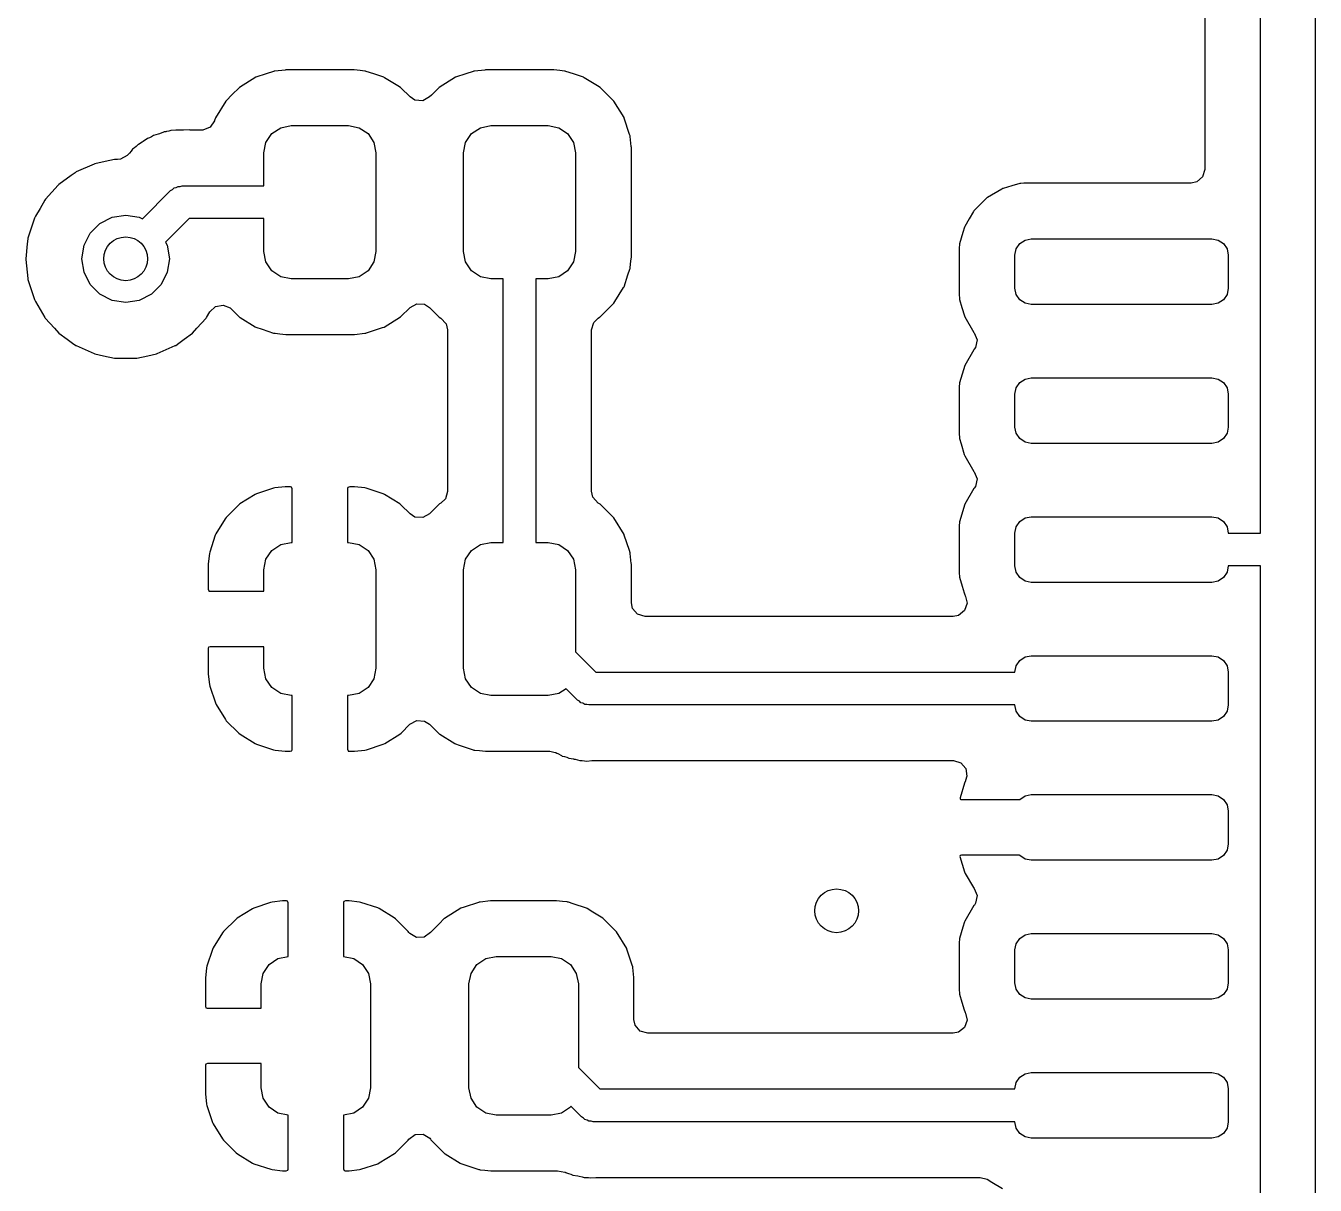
# Model space of a CAD drawing. Extents: x 51 to 243, y -135 to -54.
# Drawn here: x 176.99 to 188.78, y -84.04 to -73.44 of the extents above; entities that cross this region are included whole.
import ezdxf

# ---------------------------------------------------------------- set-up
doc = ezdxf.new("R2010")
doc.units = 0
doc.layers.add('BLACK', color=7, linetype='CONTINUOUS')

msp = doc.modelspace()

# ---------------------------------------------------------------- linework, layer by layer
at = {"layer": 'BLACK', "linetype": 'CONTINUOUS'}
for p, q in [((188.279, -78.082), (188.279, -67.4)), ((188.779, -67.4), (188.779, -85.762)), ((187.77, -67.7664), (187.77, -74.7575)), ((179.19, -73.8839), (179.095, -73.9154)), ((179.256, -73.8617), (179.19, -73.8839)), ((179.263, -73.8595), (179.256, -73.8617)), ((179.256, -73.8617), (179.256, -73.8617)), ((179.27, -73.8588), (179.263, -73.8595)), ((179.365, -73.8488), (179.27, -73.8588)), ((179.27, -73.8588), (179.27, -73.8588)), ((179.369, -73.8485), (179.365, -73.8488)), ((179.365, -73.8488), (179.365, -73.8488)), ((179.994, -73.8485), (179.369, -73.8485)), ((180.049, -73.8541), (179.994, -73.8485)), ((180.092, -73.8585), (180.049, -73.8541)), ((180.099, -73.8592), (180.092, -73.8585)), ((180.092, -73.8585), (180.092, -73.8585)), ((180.105, -73.8614), (180.099, -73.8592)), ((180.173, -73.8839), (180.105, -73.8614)), ((180.105, -73.8614), (180.105, -73.8614)), ((180.267, -73.9149), (180.173, -73.8839)), ((181.015, -73.8839), (180.92, -73.9154)), ((181.081, -73.8617), (181.015, -73.8839)), ((181.088, -73.8595), (181.081, -73.8617)), ((181.081, -73.8617), (181.081, -73.8617)), ((181.095, -73.8588), (181.088, -73.8595)), ((181.19, -73.8488), (181.095, -73.8588)), ((181.095, -73.8588), (181.095, -73.8588)), ((181.194, -73.8485), (181.19, -73.8488)), ((181.19, -73.8488), (181.19, -73.8488)), ((181.819, -73.8485), (181.194, -73.8485)), ((181.874, -73.8541), (181.819, -73.8485)), ((181.917, -73.8585), (181.874, -73.8541)), ((181.924, -73.8592), (181.917, -73.8585)), ((181.917, -73.8585), (181.917, -73.8585)), ((181.93, -73.8614), (181.924, -73.8592)), ((181.998, -73.8839), (181.93, -73.8614)), ((181.93, -73.8614), (181.93, -73.8614)), ((182.092, -73.9149), (181.998, -73.8839)), ((178.939, -74.0137), (178.883, -74.0702)), ((178.945, -74.0085), (178.939, -74.0137)), ((179.095, -73.9154), (178.945, -74.0085)), ((180.273, -73.9187), (180.267, -73.9149)), ((180.395, -73.9939), (180.273, -73.9187)), ((180.273, -73.9187), (180.273, -73.9187)), ((180.417, -74.0077), (180.395, -73.9939)), ((180.422, -74.0129), (180.417, -74.0077)), ((180.505, -74.0953), (180.422, -74.0129)), ((180.77, -74.0085), (180.701, -74.0777)), ((180.92, -73.9154), (180.77, -74.0085)), ((182.098, -73.9187), (182.092, -73.9149)), ((182.22, -73.9939), (182.098, -73.9187)), ((182.098, -73.9187), (182.098, -73.9187)), ((182.242, -74.0077), (182.22, -73.9939)), ((182.367, -74.1327), (182.242, -74.0077)), ((178.82, -74.1337), (178.727, -74.2843)), ((178.883, -74.0702), (178.82, -74.1337)), ((180.55, -74.1242), (180.505, -74.0953)), ((180.621, -74.1292), (180.55, -74.1242)), ((180.683, -74.0951), (180.621, -74.1292)), ((180.701, -74.0777), (180.683, -74.0951)), ((182.461, -74.2831), (182.367, -74.1327)), ((178.718, -74.3122), (178.677, -74.3705)), ((178.727, -74.2843), (178.718, -74.3107)), ((178.718, -74.3107), (178.718, -74.3122)), ((179.323, -74.376), (179.419, -74.357)), ((179.419, -74.357), (179.944, -74.357)), ((179.944, -74.357), (180.04, -74.376)), ((181.148, -74.376), (181.244, -74.357)), ((181.244, -74.357), (181.769, -74.357)), ((181.769, -74.357), (181.865, -74.376)), ((182.463, -74.29), (182.461, -74.2831)), ((182.512, -74.4386), (182.463, -74.29)), ((178.104, -74.4754), (178.066, -74.5025)), ((178.124, -74.4675), (178.104, -74.4754)), ((178.141, -74.4588), (178.124, -74.4675)), ((178.16, -74.4479), (178.141, -74.4588)), ((178.204, -74.435), (178.16, -74.4479)), ((178.215, -74.4311), (178.204, -74.435)), ((178.251, -74.417), (178.215, -74.4311)), ((178.258, -74.4141), (178.251, -74.417)), ((178.251, -74.417), (178.251, -74.417)), ((178.266, -74.4131), (178.258, -74.4141)), ((178.273, -74.4123), (178.266, -74.4131)), ((178.266, -74.4131), (178.266, -74.4131)), ((178.28, -74.4114), (178.273, -74.4123)), ((178.299, -74.4074), (178.28, -74.4114)), ((178.32, -74.4014), (178.299, -74.4074)), ((178.366, -74.4), (178.32, -74.4014)), ((178.378, -74.3991), (178.366, -74.4)), ((178.382, -74.3985), (178.378, -74.3991)), ((178.411, -74.3985), (178.382, -74.3985)), ((178.415, -74.3984), (178.411, -74.3985)), ((178.436, -74.3978), (178.415, -74.3984)), ((178.486, -74.3962), (178.436, -74.3978)), ((178.494, -74.3979), (178.486, -74.3962)), ((178.505, -74.3985), (178.494, -74.3979)), ((178.494, -74.3979), (178.494, -74.3979)), ((178.598, -74.3985), (178.505, -74.3985)), ((178.612, -74.3978), (178.598, -74.3985)), ((178.677, -74.3705), (178.612, -74.3978)), ((179.188, -74.5113), (179.242, -74.4302)), ((179.242, -74.4302), (179.323, -74.376)), ((180.04, -74.376), (180.121, -74.4302)), ((180.121, -74.4302), (180.175, -74.5113)), ((181.013, -74.5113), (181.067, -74.4302)), ((181.067, -74.4302), (181.148, -74.376)), ((181.865, -74.376), (181.946, -74.4302)), ((181.946, -74.4302), (182, -74.5113)), ((182.517, -74.4508), (182.512, -74.4386)), ((182.517, -74.4577), (182.517, -74.4508)), ((182.527, -74.549), (182.517, -74.4577)), ((182.517, -74.4577), (182.517, -74.4577)), ((177.955, -74.5903), (177.94, -74.6088)), ((177.969, -74.5732), (177.955, -74.5903)), ((177.986, -74.5606), (177.969, -74.5732)), ((178.001, -74.5477), (177.986, -74.5606)), ((178.017, -74.5325), (178.001, -74.5477)), ((178.023, -74.5285), (178.017, -74.5325)), ((178.056, -74.509), (178.023, -74.5285)), ((178.023, -74.5285), (178.023, -74.5285)), ((178.066, -74.5025), (178.056, -74.509)), ((179.169, -74.607), (179.188, -74.5113)), ((180.175, -74.5113), (180.194, -74.607)), ((180.994, -74.607), (181.013, -74.5113)), ((182, -74.5113), (182.019, -74.607)), ((182.528, -74.5566), (182.527, -74.549)), ((182.528, -75.5574), (182.528, -74.5566)), ((177.618, -74.7082), (177.455, -74.7805)), ((177.624, -74.7055), (177.618, -74.7082)), ((177.618, -74.7082), (177.618, -74.7082)), ((177.72, -74.6852), (177.624, -74.7055)), ((177.804, -74.6672), (177.72, -74.6852)), ((177.811, -74.6658), (177.804, -74.6672)), ((177.804, -74.6672), (177.804, -74.6672)), ((177.831, -74.6658), (177.811, -74.6658)), ((177.858, -74.663), (177.831, -74.6658)), ((177.92, -74.6289), (177.858, -74.663)), ((177.932, -74.6175), (177.92, -74.6289)), ((177.94, -74.6088), (177.932, -74.6175)), ((179.169, -74.907), (179.169, -74.607)), ((180.194, -74.607), (180.194, -75.507)), ((180.994, -75.507), (180.994, -74.607)), ((182.019, -74.607), (182.019, -75.507)), ((177.408, -74.8136), (177.295, -74.8955)), ((177.444, -74.7871), (177.408, -74.8136)), ((177.449, -74.7832), (177.444, -74.7871)), ((177.444, -74.7871), (177.444, -74.7871)), ((177.455, -74.7805), (177.449, -74.7832)), ((177.455, -74.7805), (177.455, -74.7805)), ((187.75, -74.8256), (187.697, -74.8721)), ((187.77, -74.7575), (187.75, -74.8256)), ((177.29, -74.9004), (177.174, -75.0293)), ((177.295, -74.8955), (177.29, -74.9004)), ((177.29, -74.9004), (177.29, -74.9004)), ((178.059, -75.209), (178.317, -74.9509)), ((178.317, -74.9509), (178.334, -74.9411)), ((178.334, -74.9411), (178.348, -74.9271)), ((178.348, -74.9271), (178.367, -74.922)), ((178.367, -74.922), (178.385, -74.9121)), ((178.385, -74.9121), (178.404, -74.9121)), ((178.404, -74.9121), (178.423, -74.907)), ((178.423, -74.907), (179.169, -74.907)), ((185.914, -74.9369), (185.784, -75.0135)), ((185.92, -74.9329), (185.914, -74.9369)), ((185.914, -74.9369), (185.914, -74.9369)), ((185.928, -74.9306), (185.92, -74.9329)), ((186.005, -74.9083), (185.928, -74.9306)), ((185.928, -74.9306), (185.928, -74.9306)), ((186.08, -74.8864), (186.005, -74.9083)), ((186.087, -74.8859), (186.08, -74.8864)), ((186.115, -74.8837), (186.087, -74.8859)), ((186.087, -74.8859), (186.087, -74.8859)), ((186.117, -74.8835), (186.115, -74.8837)), ((186.115, -74.8837), (186.115, -74.8837)), ((187.644, -74.8835), (186.117, -74.8835)), ((187.697, -74.8721), (187.644, -74.8835)), ((177.167, -75.0374), (177.123, -75.1144)), ((177.174, -75.0293), (177.167, -75.0374)), ((185.777, -75.0175), (185.66, -75.1352)), ((185.784, -75.0135), (185.777, -75.0175)), ((185.784, -75.0135), (185.784, -75.0135)), ((177.083, -75.1831), (177.072, -75.2028)), ((177.123, -75.1144), (177.083, -75.1831)), ((177.671, -75.2507), (177.782, -75.1939)), ((177.782, -75.1939), (177.906, -75.1743)), ((177.906, -75.1743), (178.03, -75.1939)), ((178.03, -75.1939), (178.059, -75.209)), ((185.656, -75.142), (185.616, -75.2096)), ((185.66, -75.1352), (185.656, -75.142)), ((185.656, -75.142), (185.656, -75.142)), ((177.072, -75.2028), (177.012, -75.3844)), ((177.582, -75.3392), (177.671, -75.2507)), ((178.486, -75.207), (178.271, -75.4211)), ((179.169, -75.207), (178.486, -75.207)), ((179.169, -75.507), (179.169, -75.207)), ((185.573, -75.286), (185.558, -75.3349)), ((185.575, -75.2784), (185.573, -75.286)), ((185.573, -75.286), (185.573, -75.286)), ((185.616, -75.2096), (185.575, -75.2784)), ((177.012, -75.391), (177.007, -75.438)), ((177.012, -75.3844), (177.012, -75.391)), ((177.012, -75.391), (177.012, -75.391)), ((177.526, -75.4507), (177.582, -75.3392)), ((178.271, -75.4211), (178.286, -75.4507)), ((185.558, -75.3349), (185.528, -75.4382)), ((186.078, -75.4359), (186.127, -75.4034)), ((186.127, -75.4034), (186.184, -75.392)), ((186.184, -75.392), (187.834, -75.392)), ((187.834, -75.392), (187.891, -75.4034)), ((187.891, -75.4034), (187.94, -75.4359)), ((177.007, -75.438), (176.993, -75.5743)), ((177.506, -75.5743), (177.526, -75.4507)), ((178.286, -75.4507), (178.306, -75.5743)), ((179.188, -75.6027), (179.169, -75.507)), ((180.194, -75.507), (180.175, -75.6027)), ((181.013, -75.6027), (180.994, -75.507)), ((182.019, -75.507), (182, -75.6027)), ((185.526, -75.473), (185.525, -75.4755)), ((185.525, -75.4755), (185.525, -75.9085)), ((185.528, -75.4446), (185.526, -75.473)), ((185.528, -75.4382), (185.528, -75.4446)), ((185.528, -75.4446), (185.528, -75.4446)), ((186.034, -75.542), (186.045, -75.4846)), ((186.034, -75.842), (186.034, -75.542)), ((186.045, -75.4846), (186.078, -75.4359)), ((187.94, -75.4359), (187.973, -75.4846)), ((187.973, -75.4846), (187.984, -75.542)), ((187.984, -75.542), (187.984, -75.842)), ((176.993, -75.5743), (176.993, -75.5809)), ((176.993, -75.5809), (177.011, -75.7547)), ((177.526, -75.6979), (177.506, -75.5743)), ((178.306, -75.5743), (178.286, -75.6979)), ((179.242, -75.6838), (179.188, -75.6027)), ((180.175, -75.6027), (180.121, -75.6838)), ((181.067, -75.6838), (181.013, -75.6027)), ((182, -75.6027), (181.946, -75.6838)), ((182.515, -75.6684), (182.517, -75.6619)), ((182.517, -75.6619), (182.518, -75.6525)), ((182.518, -75.6525), (182.524, -75.5961)), ((182.524, -75.5961), (182.528, -75.5574)), ((177.011, -75.7547), (177.012, -75.7643)), ((177.012, -75.7643), (177.072, -75.9459)), ((177.582, -75.8095), (177.526, -75.6979)), ((178.286, -75.6979), (178.23, -75.8095)), ((179.323, -75.738), (179.242, -75.6838)), ((179.419, -75.757), (179.323, -75.738)), ((179.944, -75.757), (179.419, -75.757)), ((180.04, -75.738), (179.944, -75.757)), ((180.121, -75.6838), (180.04, -75.738)), ((181.148, -75.738), (181.067, -75.6838)), ((181.244, -75.757), (181.148, -75.738)), ((181.356, -75.757), (181.244, -75.757)), ((181.356, -78.167), (181.356, -75.757)), ((181.769, -75.757), (181.656, -75.757)), ((181.656, -75.757), (181.656, -78.167)), ((181.865, -75.738), (181.769, -75.757)), ((181.946, -75.6838), (181.865, -75.738)), ((182.461, -75.8297), (182.497, -75.7211)), ((182.497, -75.7211), (182.515, -75.6684)), ((182.515, -75.6684), (182.515, -75.6684)), ((177.671, -75.8979), (177.582, -75.8095)), ((177.782, -75.9548), (177.671, -75.8979)), ((178.141, -75.8979), (178.03, -75.9548)), ((178.23, -75.8095), (178.141, -75.8979)), ((182.378, -75.9639), (182.457, -75.836)), ((182.457, -75.836), (182.461, -75.8297)), ((182.457, -75.836), (182.457, -75.836)), ((186.045, -75.8994), (186.034, -75.842)), ((186.078, -75.9481), (186.045, -75.8994)), ((187.973, -75.8994), (187.94, -75.9481)), ((187.984, -75.842), (187.973, -75.8994)), ((177.072, -75.9459), (177.075, -75.9516)), ((177.075, -75.9516), (177.075, -75.9516)), ((177.075, -75.9516), (177.082, -75.9639)), ((177.082, -75.9639), (177.167, -76.1113)), ((177.906, -75.9743), (177.782, -75.9548)), ((178.03, -75.9548), (177.906, -75.9743)), ((178.675, -76.0598), (178.726, -76.0108)), ((178.726, -76.0108), (178.796, -75.9974)), ((178.796, -75.9974), (178.862, -76.0238)), ((180.418, -76.1055), (180.505, -76.0189)), ((180.505, -76.0189), (180.567, -75.9848)), ((180.567, -75.9848), (180.638, -75.9898)), ((180.638, -75.9898), (180.683, -76.0187)), ((180.683, -76.0187), (180.771, -76.1063)), ((182.243, -76.1055), (182.368, -75.9803)), ((182.368, -75.9803), (182.378, -75.9639)), ((185.525, -75.9085), (185.526, -75.9109)), ((185.526, -75.9109), (185.526, -75.911)), ((185.526, -75.911), (185.527, -75.9279)), ((185.527, -75.9279), (185.528, -75.9458)), ((185.528, -75.9458), (185.55, -76.0187)), ((185.55, -76.0187), (185.572, -76.0966)), ((186.127, -75.9806), (186.078, -75.9481)), ((186.184, -75.992), (186.127, -75.9806)), ((187.834, -75.992), (186.184, -75.992)), ((187.891, -75.9806), (187.834, -75.992)), ((187.94, -75.9481), (187.891, -75.9806)), ((177.167, -76.1113), (177.171, -76.1162)), ((177.171, -76.1162), (177.171, -76.1162)), ((177.171, -76.1162), (177.256, -76.2096)), ((178.557, -76.2096), (178.641, -76.1162)), ((178.641, -76.1162), (178.645, -76.1113)), ((178.641, -76.1162), (178.641, -76.1162)), ((178.645, -76.1113), (178.675, -76.0598)), ((178.862, -76.0238), (178.873, -76.0337)), ((178.873, -76.0337), (178.946, -76.1063)), ((178.946, -76.1063), (178.952, -76.1101)), ((178.952, -76.1101), (178.952, -76.1101)), ((178.952, -76.1101), (179.089, -76.1947)), ((180.268, -76.1985), (180.418, -76.1055)), ((180.771, -76.1063), (180.788, -76.117)), ((180.788, -76.117), (180.836, -76.1698)), ((182.185, -76.156), (182.225, -76.117)), ((182.225, -76.117), (182.237, -76.1093)), ((182.237, -76.1093), (182.243, -76.1055)), ((182.237, -76.1093), (182.237, -76.1093)), ((185.572, -76.0966), (185.575, -76.1056)), ((185.575, -76.1056), (185.66, -76.2488)), ((177.256, -76.2096), (177.295, -76.2532)), ((177.295, -76.2532), (177.37, -76.3078)), ((178.442, -76.3078), (178.517, -76.2532)), ((178.517, -76.2532), (178.557, -76.2096)), ((179.089, -76.1947), (179.096, -76.1991)), ((179.096, -76.1991), (179.155, -76.2186)), ((179.155, -76.2186), (179.258, -76.2526)), ((179.258, -76.2526), (179.258, -76.2526)), ((179.258, -76.2526), (179.264, -76.2548)), ((179.264, -76.2548), (179.271, -76.2555)), ((179.998, -76.2652), (180.093, -76.2552)), ((180.093, -76.2552), (180.1, -76.2545)), ((180.093, -76.2552), (180.093, -76.2552)), ((180.1, -76.2545), (180.107, -76.2523)), ((180.107, -76.2523), (180.255, -76.2027)), ((180.107, -76.2523), (180.107, -76.2523)), ((180.255, -76.2027), (180.268, -76.1985)), ((180.836, -76.1698), (180.848, -76.2243)), ((180.848, -76.2243), (180.848, -77.6998)), ((182.165, -76.2242), (182.185, -76.156)), ((182.165, -77.6997), (182.165, -76.2242)), ((185.66, -76.2488), (185.662, -76.2515)), ((185.662, -76.2515), (185.688, -76.3159)), ((177.37, -76.3078), (177.421, -76.3448)), ((177.421, -76.3448), (177.449, -76.3655)), ((177.449, -76.3655), (177.455, -76.3681)), ((177.455, -76.3681), (177.455, -76.3681)), ((177.455, -76.3681), (177.618, -76.4404)), ((178.194, -76.4404), (178.357, -76.3681)), ((178.357, -76.3681), (178.363, -76.3655)), ((178.357, -76.3681), (178.357, -76.3681)), ((178.363, -76.3655), (178.391, -76.3448)), ((178.391, -76.3448), (178.442, -76.3078)), ((179.271, -76.2555), (179.271, -76.2555)), ((179.271, -76.2555), (179.314, -76.2599)), ((179.314, -76.2599), (179.369, -76.2655)), ((179.369, -76.2655), (179.994, -76.2655)), ((179.994, -76.2655), (179.998, -76.2652)), ((179.998, -76.2652), (179.998, -76.2652)), ((185.688, -76.3159), (185.674, -76.3855)), ((177.618, -76.4404), (177.624, -76.4431)), ((177.624, -76.4431), (177.702, -76.4599)), ((177.702, -76.4599), (177.804, -76.4815)), ((177.804, -76.4815), (177.804, -76.4815)), ((177.804, -76.4815), (177.811, -76.4828)), ((177.811, -76.4828), (178.002, -76.4828)), ((178.002, -76.4828), (178.008, -76.4815)), ((178.008, -76.4815), (178.11, -76.4599)), ((178.008, -76.4815), (178.008, -76.4815)), ((178.11, -76.4599), (178.188, -76.4431)), ((178.188, -76.4431), (178.194, -76.4404)), ((185.66, -76.4052), (185.575, -76.5484)), ((185.663, -76.4013), (185.66, -76.4052)), ((185.674, -76.3855), (185.663, -76.4013)), ((185.575, -76.5484), (185.528, -76.7082)), ((185.528, -76.7146), (185.526, -76.743)), ((185.528, -76.7082), (185.528, -76.7146)), ((185.528, -76.7146), (185.528, -76.7146)), ((186.045, -76.7546), (186.078, -76.7059)), ((186.078, -76.7059), (186.127, -76.6734)), ((186.127, -76.6734), (186.184, -76.662)), ((186.184, -76.662), (187.834, -76.662)), ((187.834, -76.662), (187.891, -76.6734)), ((187.891, -76.6734), (187.94, -76.7059)), ((187.94, -76.7059), (187.973, -76.7546)), ((185.526, -76.743), (185.525, -76.7455)), ((185.525, -76.7455), (185.525, -77.1785)), ((186.034, -76.812), (186.045, -76.7546)), ((186.034, -77.112), (186.034, -76.812)), ((187.973, -76.7546), (187.984, -76.812)), ((187.984, -76.812), (187.984, -77.112)), ((185.525, -77.1785), (185.526, -77.1809)), ((185.526, -77.1809), (185.526, -77.181)), ((185.526, -77.181), (185.527, -77.2024)), ((186.045, -77.1694), (186.034, -77.112)), ((186.078, -77.2181), (186.045, -77.1694)), ((187.973, -77.1694), (187.94, -77.2181)), ((187.984, -77.112), (187.973, -77.1694)), ((185.527, -77.2024), (185.528, -77.2158)), ((185.528, -77.2158), (185.543, -77.2644)), ((185.543, -77.2644), (185.571, -77.3628)), ((186.127, -77.2506), (186.078, -77.2181)), ((186.184, -77.262), (186.127, -77.2506)), ((187.834, -77.262), (186.184, -77.262)), ((187.891, -77.2506), (187.834, -77.262)), ((187.94, -77.2181), (187.891, -77.2506)), ((185.571, -77.3628), (185.575, -77.3756)), ((185.575, -77.3756), (185.66, -77.5188)), ((185.66, -77.5188), (185.662, -77.5215)), ((185.662, -77.5215), (185.688, -77.5859)), ((179.27, -77.6693), (179.256, -77.6721)), ((179.365, -77.6593), (179.27, -77.6693)), ((179.372, -77.659), (179.365, -77.6593)), ((179.414, -77.659), (179.372, -77.659)), ((179.422, -77.6607), (179.414, -77.659)), ((179.423, -77.6619), (179.422, -77.6607)), ((179.427, -77.6771), (179.423, -77.6619)), ((179.937, -77.6649), (179.935, -77.6725)), ((179.938, -77.6635), (179.937, -77.6649)), ((179.954, -77.659), (179.938, -77.6635)), ((179.991, -77.659), (179.954, -77.659)), ((179.998, -77.6593), (179.991, -77.659)), ((180.092, -77.669), (179.998, -77.6593)), ((180.105, -77.6719), (180.092, -77.669)), ((185.674, -77.6555), (185.663, -77.6713)), ((185.688, -77.5859), (185.674, -77.6555)), ((179.089, -77.7298), (178.951, -77.8151)), ((179.102, -77.7236), (179.089, -77.7298)), ((179.256, -77.6721), (179.102, -77.7236)), ((179.427, -78.167), (179.427, -77.6771)), ((179.935, -77.6725), (179.935, -78.167)), ((180.26, -77.723), (180.105, -77.6719)), ((180.273, -77.7292), (180.26, -77.723)), ((180.411, -77.8142), (180.273, -77.7292)), ((180.828, -77.768), (180.788, -77.807)), ((180.848, -77.6998), (180.828, -77.768)), ((182.177, -77.7542), (182.165, -77.6997)), ((182.225, -77.807), (182.177, -77.7542)), ((185.66, -77.6752), (185.575, -77.8184)), ((185.663, -77.6713), (185.66, -77.6752)), ((178.94, -77.8241), (178.825, -77.9388)), ((178.951, -77.8151), (178.94, -77.8241)), ((180.422, -77.8233), (180.411, -77.8142)), ((180.505, -77.9056), (180.422, -77.8233)), ((180.764, -77.8237), (180.683, -77.9055)), ((180.77, -77.8185), (180.764, -77.8237)), ((180.776, -77.8147), (180.77, -77.8185)), ((180.788, -77.807), (180.776, -77.8147)), ((180.776, -77.8147), (180.776, -77.8147)), ((182.242, -77.8177), (182.225, -77.807)), ((182.367, -77.9427), (182.242, -77.8177)), ((185.575, -77.8184), (185.528, -77.9782)), ((178.816, -77.9502), (178.731, -78.0882)), ((178.825, -77.9388), (178.816, -77.9502)), ((180.55, -77.9345), (180.505, -77.9056)), ((180.621, -77.9395), (180.55, -77.9345)), ((180.683, -77.9055), (180.621, -77.9395)), ((182.461, -78.0931), (182.367, -77.9427)), ((185.526, -78.0106), (185.525, -78.0155)), ((185.525, -78.0155), (185.525, -78.4485)), ((185.528, -77.9846), (185.526, -78.0106)), ((185.528, -77.9782), (185.528, -77.9846)), ((185.528, -77.9846), (185.528, -77.9846)), ((186.045, -78.0246), (186.078, -77.9759)), ((186.078, -77.9759), (186.127, -77.9434)), ((186.127, -77.9434), (186.184, -77.932)), ((186.184, -77.932), (187.834, -77.932)), ((187.834, -77.932), (187.891, -77.9434)), ((187.891, -77.9434), (187.94, -77.9759)), ((187.94, -77.9759), (187.973, -78.0246)), ((178.725, -78.1014), (178.674, -78.2557)), ((178.731, -78.0882), (178.725, -78.1014)), ((182.463, -78.1), (182.461, -78.0931)), ((182.51, -78.2404), (182.463, -78.1)), ((186.034, -78.082), (186.045, -78.0246)), ((186.034, -78.382), (186.034, -78.082)), ((187.973, -78.0246), (187.984, -78.082)), ((187.984, -78.082), (188.279, -78.082)), ((178.674, -78.2557), (178.671, -78.2691)), ((179.188, -78.3213), (179.242, -78.2402)), ((179.242, -78.2402), (179.323, -78.186)), ((179.323, -78.186), (179.419, -78.167)), ((179.419, -78.167), (179.427, -78.167)), ((179.935, -78.167), (179.944, -78.167)), ((179.944, -78.167), (180.04, -78.186)), ((180.04, -78.186), (180.121, -78.2402)), ((180.121, -78.2402), (180.175, -78.3213)), ((181.013, -78.3213), (181.067, -78.2402)), ((181.067, -78.2402), (181.148, -78.186)), ((181.148, -78.186), (181.244, -78.167)), ((181.244, -78.167), (181.356, -78.167)), ((181.656, -78.167), (181.769, -78.167)), ((181.769, -78.167), (181.865, -78.186)), ((181.865, -78.186), (181.946, -78.2402)), ((181.946, -78.2402), (182, -78.3213)), ((182.517, -78.2608), (182.51, -78.2404)), ((178.671, -78.2691), (178.661, -78.3634)), ((178.661, -78.3634), (178.661, -78.3699)), ((178.661, -78.3699), (178.661, -78.5949)), ((179.169, -78.417), (179.188, -78.3213)), ((180.175, -78.3213), (180.194, -78.417)), ((180.994, -78.417), (181.013, -78.3213)), ((182, -78.3213), (182.019, -78.417)), ((182.517, -78.2677), (182.517, -78.2608)), ((182.527, -78.358), (182.517, -78.2677)), ((182.517, -78.2677), (182.517, -78.2677)), ((182.528, -78.3666), (182.527, -78.358)), ((182.528, -78.7175), (182.528, -78.3666)), ((179.169, -78.613), (179.169, -78.417)), ((180.194, -78.417), (180.194, -79.317)), ((180.994, -79.317), (180.994, -78.417)), ((182.019, -78.417), (182.019, -79.1674)), ((185.525, -78.4485), (185.526, -78.4509)), ((185.526, -78.4509), (185.526, -78.451)), ((185.526, -78.451), (185.528, -78.4764)), ((185.528, -78.4764), (185.528, -78.4858)), ((185.528, -78.4858), (185.552, -78.567)), ((186.045, -78.4394), (186.034, -78.382)), ((186.078, -78.4881), (186.045, -78.4394)), ((186.127, -78.5206), (186.078, -78.4881)), ((187.94, -78.4881), (187.891, -78.5206)), ((187.973, -78.4394), (187.94, -78.4881)), ((187.984, -78.382), (187.973, -78.4394)), ((188.279, -78.382), (187.984, -78.382)), ((188.279, -85.762), (188.279, -78.382)), ((178.661, -78.5949), (178.665, -78.6101)), ((178.665, -78.6101), (178.667, -78.6113)), ((178.667, -78.6113), (178.675, -78.613)), ((185.552, -78.567), (185.57, -78.6286)), ((186.184, -78.532), (186.127, -78.5206)), ((187.834, -78.532), (186.184, -78.532)), ((187.891, -78.5206), (187.834, -78.532)), ((178.675, -78.613), (179.169, -78.613)), ((182.539, -78.7698), (182.528, -78.7175)), ((185.57, -78.6286), (185.575, -78.6456)), ((185.597, -78.7222), (185.574, -78.7895)), ((185.575, -78.6456), (185.579, -78.6534)), ((185.579, -78.6534), (185.58, -78.6542)), ((185.58, -78.6542), (185.582, -78.6597)), ((185.582, -78.6597), (185.581, -78.6601)), ((185.581, -78.6601), (185.597, -78.7222)), ((182.585, -78.8235), (182.539, -78.7698)), ((182.653, -78.8435), (182.585, -78.8235)), ((185.471, -78.8435), (182.653, -78.8435)), ((185.519, -78.834), (185.471, -78.8435)), ((185.574, -78.7895), (185.519, -78.834)), ((178.663, -79.1269), (178.661, -79.1345)), ((178.661, -79.1345), (178.661, -79.3641)), ((178.664, -79.1255), (178.663, -79.1269)), ((178.679, -79.121), (178.664, -79.1255)), ((179.169, -79.121), (178.679, -79.121)), ((179.169, -79.317), (179.169, -79.121)), ((182.019, -79.1674), (182.204, -79.352)), ((179.188, -79.4127), (179.169, -79.317)), ((180.194, -79.317), (180.175, -79.4127)), ((181.013, -79.4127), (180.994, -79.317)), ((186.034, -79.352), (186.045, -79.2946)), ((186.045, -79.2946), (186.078, -79.2459)), ((186.078, -79.2459), (186.127, -79.2134)), ((186.127, -79.2134), (186.184, -79.202)), ((186.184, -79.202), (187.834, -79.202)), ((187.834, -79.202), (187.891, -79.2134)), ((187.891, -79.2134), (187.94, -79.2459)), ((187.94, -79.2459), (187.973, -79.2946)), ((187.973, -79.2946), (187.984, -79.352)), ((178.661, -79.3641), (178.661, -79.3706)), ((178.661, -79.3706), (178.671, -79.4662)), ((179.242, -79.4938), (179.188, -79.4127)), ((180.175, -79.4127), (180.121, -79.4938)), ((181.067, -79.4938), (181.013, -79.4127)), ((182.204, -79.352), (186.034, -79.352)), ((187.984, -79.352), (187.984, -79.652)), ((178.671, -79.4662), (178.674, -79.4796)), ((178.674, -79.4796), (178.726, -79.6338)), ((179.323, -79.548), (179.242, -79.4938)), ((179.419, -79.567), (179.323, -79.548)), ((180.04, -79.548), (179.944, -79.567)), ((180.121, -79.4938), (180.04, -79.548)), ((181.148, -79.548), (181.067, -79.4938)), ((181.244, -79.567), (181.148, -79.548)), ((181.865, -79.548), (181.769, -79.567)), ((181.931, -79.5036), (181.865, -79.548)), ((182.035, -79.6081), (181.931, -79.5036)), ((178.726, -79.6338), (178.732, -79.647)), ((178.732, -79.647), (178.817, -79.7848)), ((179.427, -79.567), (179.419, -79.567)), ((179.427, -80.0615), (179.427, -79.567)), ((179.944, -79.567), (179.935, -79.567)), ((179.935, -79.567), (179.935, -80.0569)), ((181.769, -79.567), (181.244, -79.567)), ((182.053, -79.6179), (182.035, -79.6081)), ((182.066, -79.6319), (182.053, -79.6179)), ((182.086, -79.637), (182.066, -79.6319)), ((182.103, -79.6469), (182.086, -79.637)), ((182.122, -79.6469), (182.103, -79.6469)), ((182.141, -79.652), (182.122, -79.6469)), ((186.034, -79.652), (182.141, -79.652)), ((186.045, -79.7094), (186.034, -79.652)), ((187.984, -79.652), (187.973, -79.7094)), ((178.817, -79.7848), (178.826, -79.7962)), ((186.078, -79.7581), (186.045, -79.7094)), ((186.127, -79.7906), (186.078, -79.7581)), ((186.184, -79.802), (186.127, -79.7906)), ((187.891, -79.7906), (187.834, -79.802)), ((187.94, -79.7581), (187.891, -79.7906)), ((187.973, -79.7094), (187.94, -79.7581)), ((178.826, -79.7962), (178.941, -79.9107)), ((180.423, -79.9099), (180.504, -79.8285)), ((180.504, -79.8285), (180.567, -79.7945)), ((180.567, -79.7945), (180.638, -79.7995)), ((180.638, -79.7995), (180.683, -79.8284)), ((180.683, -79.8284), (180.766, -79.9111)), ((187.834, -79.802), (186.184, -79.802)), ((178.941, -79.9107), (178.952, -79.9198)), ((178.952, -79.9198), (179.09, -80.0048)), ((179.09, -80.0048), (179.103, -80.011)), ((179.103, -80.011), (179.258, -80.0621)), ((180.107, -80.0619), (180.261, -80.0104)), ((180.261, -80.0104), (180.274, -80.0042)), ((180.274, -80.0042), (180.412, -79.9189)), ((180.412, -79.9189), (180.423, -79.9099)), ((180.766, -79.9111), (180.766, -79.9111)), ((180.766, -79.9111), (180.771, -79.9163)), ((180.771, -79.9163), (180.777, -79.9201)), ((180.777, -79.9201), (180.777, -79.9201)), ((180.777, -79.9201), (180.914, -80.0048)), ((180.914, -80.0048), (180.921, -80.0091)), ((180.921, -80.0091), (180.954, -80.0199)), ((180.954, -80.0199), (181.083, -80.0626)), ((179.258, -80.0621), (179.271, -80.065)), ((179.271, -80.065), (179.365, -80.0747)), ((179.365, -80.0747), (179.372, -80.075)), ((179.372, -80.075), (179.409, -80.075)), ((179.409, -80.075), (179.425, -80.0705)), ((179.425, -80.0705), (179.426, -80.0691)), ((179.426, -80.0691), (179.427, -80.0615)), ((179.935, -80.0569), (179.94, -80.0721)), ((179.94, -80.0721), (179.941, -80.0733)), ((179.941, -80.0733), (179.949, -80.075)), ((179.949, -80.075), (179.991, -80.075)), ((179.991, -80.075), (179.998, -80.0747)), ((179.998, -80.0747), (180.093, -80.0647)), ((180.093, -80.0647), (180.107, -80.0619)), ((181.083, -80.0626), (181.083, -80.0626)), ((181.083, -80.0626), (181.089, -80.0648)), ((181.089, -80.0648), (181.096, -80.0655)), ((181.096, -80.0655), (181.096, -80.0655)), ((181.096, -80.0655), (181.139, -80.0699)), ((181.139, -80.0699), (181.194, -80.0755)), ((181.194, -80.0755), (181.783, -80.0755)), ((181.783, -80.0755), (181.833, -80.0859)), ((181.833, -80.0859), (181.838, -80.0883)), ((181.838, -80.0883), (181.846, -80.0917)), ((181.846, -80.0917), (181.857, -80.0969)), ((181.857, -80.0969), (181.89, -80.1153)), ((181.89, -80.1153), (181.89, -80.1153)), ((181.89, -80.1153), (181.897, -80.1191)), ((181.897, -80.1191), (181.918, -80.1245)), ((181.918, -80.1245), (181.937, -80.1309)), ((181.937, -80.1309), (181.956, -80.1394)), ((181.956, -80.1394), (182, -80.1463)), ((182, -80.1463), (182.002, -80.1466)), ((182.002, -80.1466), (182.014, -80.149)), ((182.014, -80.149), (182.037, -80.1551)), ((182.037, -80.1551), (182.058, -80.1605)), ((182.058, -80.1605), (182.08, -80.1605)), ((182.08, -80.1605), (182.099, -80.1621)), ((182.099, -80.1621), (182.121, -80.1654)), ((182.121, -80.1654), (182.167, -80.1611)), ((182.167, -80.1611), (182.178, -80.1605)), ((182.178, -80.1605), (185.472, -80.1605)), ((185.472, -80.1605), (185.54, -80.1805)), ((185.54, -80.1805), (185.586, -80.2342)), ((185.586, -80.2342), (185.596, -80.3044)), ((185.573, -80.3662), (185.534, -80.5006)), ((185.579, -80.3518), (185.573, -80.3662)), ((185.58, -80.3506), (185.579, -80.3518)), ((185.581, -80.3484), (185.58, -80.3506)), ((185.583, -80.3445), (185.581, -80.3484)), ((185.596, -80.3044), (185.582, -80.3444)), ((185.582, -80.3444), (185.583, -80.3445)), ((186.078, -80.5159), (186.127, -80.4834)), ((186.127, -80.4834), (186.184, -80.472)), ((186.184, -80.472), (187.834, -80.472)), ((187.834, -80.472), (187.891, -80.4834)), ((187.891, -80.4834), (187.94, -80.5159)), ((185.534, -80.5006), (185.534, -80.5147)), ((185.534, -80.5147), (185.541, -80.518)), ((185.541, -80.518), (186.077, -80.518)), ((186.077, -80.518), (186.078, -80.5159)), ((187.94, -80.5159), (187.973, -80.5646)), ((187.973, -80.5646), (187.984, -80.622)), ((187.984, -80.622), (187.984, -80.922)), ((187.984, -80.922), (187.973, -80.9794)), ((185.534, -81.03), (185.532, -81.0379)), ((185.532, -81.0379), (185.573, -81.1778)), ((185.547, -81.026), (185.534, -81.03)), ((186.077, -81.026), (185.547, -81.026)), ((186.078, -81.0281), (186.077, -81.026)), ((186.127, -81.0606), (186.078, -81.0281)), ((186.184, -81.072), (186.127, -81.0606)), ((187.834, -81.072), (186.184, -81.072)), ((187.891, -81.0606), (187.834, -81.072)), ((187.94, -81.0281), (187.891, -81.0606)), ((187.973, -80.9794), (187.94, -81.0281)), ((185.573, -81.1778), (185.579, -81.1922)), ((185.579, -81.1922), (185.656, -81.3217)), ((185.656, -81.3217), (185.662, -81.3294)), ((185.662, -81.3294), (185.688, -81.3954)), ((185.688, -81.3954), (185.674, -81.4651)), ((179.064, -81.5148), (178.926, -81.6001)), ((179.077, -81.5086), (179.064, -81.5148)), ((179.231, -81.4571), (179.077, -81.5086)), ((179.245, -81.4543), (179.231, -81.4571)), ((179.34, -81.4443), (179.245, -81.4543)), ((179.347, -81.444), (179.34, -81.4443)), ((179.376, -81.444), (179.347, -81.444)), ((179.384, -81.4457), (179.376, -81.444)), ((179.386, -81.4469), (179.384, -81.4457)), ((179.39, -81.4621), (179.386, -81.4469)), ((179.39, -81.9528), (179.39, -81.4621)), ((179.9, -81.4499), (179.898, -81.4575)), ((179.898, -81.4575), (179.898, -81.9528)), ((179.901, -81.4485), (179.9, -81.4499)), ((179.916, -81.444), (179.901, -81.4485)), ((179.941, -81.444), (179.916, -81.444)), ((179.948, -81.4443), (179.941, -81.444)), ((180.042, -81.454), (179.948, -81.4443)), ((180.055, -81.4569), (180.042, -81.454)), ((180.21, -81.508), (180.055, -81.4569)), ((180.223, -81.5142), (180.21, -81.508)), ((180.361, -81.5992), (180.223, -81.5142)), ((180.97, -81.5104), (180.82, -81.6035)), ((181.001, -81.5), (180.97, -81.5104)), ((181.131, -81.4567), (181.001, -81.5)), ((181.138, -81.4545), (181.131, -81.4567)), ((181.131, -81.4567), (181.131, -81.4567)), ((181.145, -81.4538), (181.138, -81.4545)), ((181.24, -81.4438), (181.145, -81.4538)), ((181.145, -81.4538), (181.145, -81.4538)), ((181.244, -81.4435), (181.24, -81.4438)), ((181.24, -81.4438), (181.24, -81.4438)), ((181.844, -81.4435), (181.244, -81.4435)), ((181.899, -81.4491), (181.844, -81.4435)), ((181.942, -81.4535), (181.899, -81.4491)), ((181.949, -81.4542), (181.942, -81.4535)), ((181.942, -81.4535), (181.942, -81.4535)), ((181.955, -81.4564), (181.949, -81.4542)), ((181.996, -81.4699), (181.955, -81.4564)), ((181.955, -81.4564), (181.955, -81.4564)), ((182.117, -81.5099), (181.996, -81.4699)), ((182.123, -81.5137), (182.117, -81.5099)), ((182.175, -81.5457), (182.123, -81.5137)), ((182.123, -81.5137), (182.123, -81.5137)), ((182.267, -81.6027), (182.175, -81.5457)), ((185.66, -81.4852), (185.575, -81.6284)), ((185.664, -81.4812), (185.66, -81.4852)), ((185.674, -81.4651), (185.664, -81.4812)), ((178.915, -81.6091), (178.8, -81.7238)), ((178.926, -81.6001), (178.915, -81.6091)), ((180.372, -81.6083), (180.361, -81.5992)), ((180.487, -81.7228), (180.372, -81.6083)), ((180.774, -81.6492), (180.695, -81.7287)), ((180.814, -81.6087), (180.774, -81.6492)), ((180.82, -81.6035), (180.814, -81.6087)), ((182.392, -81.7277), (182.267, -81.6027)), ((185.573, -81.636), (185.559, -81.6821)), ((185.575, -81.6284), (185.573, -81.636)), ((185.573, -81.636), (185.573, -81.636)), ((178.791, -81.7352), (178.706, -81.8732)), ((178.8, -81.7238), (178.791, -81.7352)), ((180.495, -81.7329), (180.487, -81.7228)), ((180.502, -81.7414), (180.495, -81.7329)), ((180.564, -81.7771), (180.502, -81.7414)), ((180.635, -81.7738), (180.564, -81.7771)), ((180.692, -81.7332), (180.635, -81.7738)), ((180.695, -81.7287), (180.692, -81.7332)), ((182.486, -81.8781), (182.392, -81.7277)), ((185.528, -81.7946), (185.526, -81.823)), ((185.559, -81.6821), (185.528, -81.7882)), ((185.528, -81.7882), (185.528, -81.7946)), ((185.528, -81.7946), (185.528, -81.7946)), ((186.045, -81.8346), (186.078, -81.7859)), ((186.078, -81.7859), (186.127, -81.7534)), ((186.127, -81.7534), (186.184, -81.742)), ((186.184, -81.742), (187.834, -81.742)), ((187.834, -81.742), (187.891, -81.7534)), ((187.891, -81.7534), (187.94, -81.7859)), ((187.94, -81.7859), (187.973, -81.8346)), ((178.7, -81.8864), (178.649, -82.0407)), ((178.706, -81.8732), (178.7, -81.8864)), ((182.488, -81.885), (182.486, -81.8781)), ((182.537, -82.0317), (182.488, -81.885)), ((185.526, -81.823), (185.525, -81.8255)), ((185.525, -81.8255), (185.525, -82.2585)), ((186.034, -81.892), (186.045, -81.8346)), ((186.034, -82.192), (186.034, -81.892)), ((187.973, -81.8346), (187.984, -81.892)), ((187.984, -81.892), (187.984, -82.192)), ((179.163, -82.1063), (179.217, -82.0252)), ((179.217, -82.0252), (179.298, -81.971)), ((179.298, -81.971), (179.39, -81.9528)), ((179.898, -81.9528), (179.99, -81.971)), ((179.99, -81.971), (180.071, -82.0252)), ((180.071, -82.0252), (180.125, -82.1063)), ((181.063, -82.1063), (181.117, -82.0252)), ((181.117, -82.0252), (181.198, -81.971)), ((181.198, -81.971), (181.294, -81.952)), ((181.294, -81.952), (181.794, -81.952)), ((181.794, -81.952), (181.89, -81.971)), ((181.89, -81.971), (181.971, -82.0252)), ((181.971, -82.0252), (182.025, -82.1063)), ((178.646, -82.0541), (178.636, -82.1484)), ((178.636, -82.1484), (178.636, -82.1549)), ((178.649, -82.0407), (178.646, -82.0541)), ((179.144, -82.202), (179.163, -82.1063)), ((180.125, -82.1063), (180.144, -82.202)), ((181.044, -82.202), (181.063, -82.1063)), ((182.025, -82.1063), (182.044, -82.202)), ((182.542, -82.0458), (182.537, -82.0317)), ((182.542, -82.0527), (182.542, -82.0458)), ((182.552, -82.1436), (182.542, -82.0527)), ((182.542, -82.0527), (182.542, -82.0527)), ((182.552, -82.1516), (182.552, -82.1436)), ((178.636, -82.1549), (178.636, -82.4049)), ((179.144, -82.423), (179.144, -82.202)), ((180.144, -82.202), (180.144, -83.152)), ((181.044, -83.152), (181.044, -82.202)), ((182.044, -82.202), (182.044, -82.9649)), ((182.552, -82.5275), (182.552, -82.1516)), ((185.525, -82.2585), (185.526, -82.2609)), ((185.526, -82.2609), (185.526, -82.261)), ((185.526, -82.261), (185.527, -82.2814)), ((186.045, -82.2494), (186.034, -82.192)), ((186.078, -82.2981), (186.045, -82.2494)), ((187.973, -82.2494), (187.94, -82.2981)), ((187.984, -82.192), (187.973, -82.2494)), ((185.527, -82.2814), (185.528, -82.2958)), ((185.528, -82.2958), (185.55, -82.3702)), ((185.55, -82.3702), (185.57, -82.4381)), ((186.127, -82.3306), (186.078, -82.2981)), ((186.184, -82.342), (186.127, -82.3306)), ((187.834, -82.342), (186.184, -82.342)), ((187.891, -82.3306), (187.834, -82.342)), ((187.94, -82.2981), (187.891, -82.3306)), ((178.636, -82.4049), (178.64, -82.4201)), ((178.64, -82.4201), (178.642, -82.4213)), ((178.642, -82.4213), (178.65, -82.423)), ((178.65, -82.423), (179.144, -82.423)), ((185.57, -82.4381), (185.575, -82.4556)), ((185.575, -82.4556), (185.579, -82.4634)), ((185.579, -82.4634), (185.58, -82.4642)), ((185.58, -82.4642), (185.582, -82.4697)), ((185.582, -82.4697), (185.581, -82.4701)), ((185.581, -82.4701), (185.597, -82.5322)), ((182.564, -82.5798), (182.552, -82.5275)), ((182.61, -82.6335), (182.564, -82.5798)), ((185.574, -82.5995), (185.519, -82.644)), ((185.597, -82.5322), (185.574, -82.5995)), ((182.678, -82.6535), (182.61, -82.6335)), ((185.471, -82.6535), (182.678, -82.6535)), ((185.519, -82.644), (185.471, -82.6535)), ((178.638, -82.9369), (178.636, -82.9445)), ((178.636, -82.9445), (178.636, -83.1991)), ((178.639, -82.9355), (178.638, -82.9369)), ((178.654, -82.931), (178.639, -82.9355)), ((179.144, -82.931), (178.654, -82.931)), ((179.144, -83.152), (179.144, -82.931)), ((182.044, -82.9649), (182.241, -83.162)), ((186.045, -83.1046), (186.078, -83.0559)), ((186.078, -83.0559), (186.127, -83.0234)), ((186.127, -83.0234), (186.184, -83.012)), ((186.184, -83.012), (187.834, -83.012)), ((187.834, -83.012), (187.891, -83.0234)), ((187.891, -83.0234), (187.94, -83.0559)), ((187.94, -83.0559), (187.973, -83.1046)), ((178.636, -83.1991), (178.636, -83.2056)), ((178.636, -83.2056), (178.646, -83.3012)), ((179.163, -83.2477), (179.144, -83.152)), ((180.144, -83.152), (180.125, -83.2477)), ((181.063, -83.2477), (181.044, -83.152)), ((182.241, -83.162), (186.034, -83.162)), ((186.034, -83.162), (186.045, -83.1046)), ((187.973, -83.1046), (187.984, -83.162)), ((187.984, -83.162), (187.984, -83.462)), ((178.646, -83.3012), (178.649, -83.3146)), ((178.649, -83.3146), (178.701, -83.4688)), ((179.217, -83.3288), (179.163, -83.2477)), ((180.125, -83.2477), (180.071, -83.3288)), ((181.117, -83.3288), (181.063, -83.2477)), ((181.976, -83.3211), (181.971, -83.3288)), ((182.073, -83.4181), (181.976, -83.3211)), ((179.298, -83.383), (179.217, -83.3288)), ((179.39, -83.4012), (179.298, -83.383)), ((179.39, -83.8965), (179.39, -83.4012)), ((179.99, -83.383), (179.898, -83.4012)), ((179.898, -83.4012), (179.898, -83.8919)), ((180.071, -83.3288), (179.99, -83.383)), ((181.198, -83.383), (181.117, -83.3288)), ((181.294, -83.402), (181.198, -83.383)), ((181.794, -83.402), (181.294, -83.402)), ((181.89, -83.383), (181.794, -83.402)), ((181.971, -83.3288), (181.89, -83.383)), ((182.09, -83.4279), (182.073, -83.4181)), ((182.104, -83.4419), (182.09, -83.4279)), ((182.123, -83.447), (182.104, -83.4419)), ((178.701, -83.4688), (178.707, -83.482)), ((178.707, -83.482), (178.792, -83.6198)), ((182.14, -83.4569), (182.123, -83.447)), ((182.16, -83.4569), (182.14, -83.4569)), ((182.179, -83.462), (182.16, -83.4569)), ((186.034, -83.462), (182.179, -83.462)), ((186.045, -83.5194), (186.034, -83.462)), ((186.078, -83.5681), (186.045, -83.5194)), ((187.973, -83.5194), (187.94, -83.5681)), ((187.984, -83.462), (187.973, -83.5194)), ((178.792, -83.6198), (178.801, -83.6312)), ((178.801, -83.6312), (178.916, -83.7457)), ((180.373, -83.7449), (180.488, -83.6302)), ((180.488, -83.6302), (180.495, -83.6212)), ((180.495, -83.6212), (180.553, -83.5802)), ((180.553, -83.5802), (180.624, -83.5769)), ((180.624, -83.5769), (180.685, -83.6126)), ((180.685, -83.6126), (180.692, -83.6204)), ((180.692, -83.6204), (180.696, -83.6263)), ((180.696, -83.6263), (180.821, -83.7513)), ((186.127, -83.6006), (186.078, -83.5681)), ((186.184, -83.612), (186.127, -83.6006)), ((187.834, -83.612), (186.184, -83.612)), ((187.891, -83.6006), (187.834, -83.612)), ((187.94, -83.5681), (187.891, -83.6006)), ((178.916, -83.7457), (178.927, -83.7548)), ((178.927, -83.7548), (179.065, -83.8398)), ((180.224, -83.8392), (180.362, -83.7539)), ((180.362, -83.7539), (180.373, -83.7449)), ((180.821, -83.7513), (180.827, -83.7551)), ((180.827, -83.7551), (180.827, -83.7551)), ((180.827, -83.7551), (180.964, -83.8398)), ((179.065, -83.8398), (179.078, -83.846)), ((179.078, -83.846), (179.233, -83.8971)), ((179.233, -83.8971), (179.246, -83.9)), ((179.246, -83.9), (179.34, -83.9097)), ((179.34, -83.9097), (179.347, -83.91)), ((179.347, -83.91), (179.372, -83.91)), ((179.372, -83.91), (179.387, -83.9055)), ((179.387, -83.9055), (179.388, -83.9041)), ((179.388, -83.9041), (179.39, -83.8965)), ((179.898, -83.8919), (179.902, -83.9071)), ((179.902, -83.9071), (179.904, -83.9083)), ((179.904, -83.9083), (179.912, -83.91)), ((179.912, -83.91), (179.941, -83.91)), ((179.941, -83.91), (179.948, -83.9097)), ((179.948, -83.9097), (180.043, -83.8997)), ((180.043, -83.8997), (180.057, -83.8969)), ((180.057, -83.8969), (180.211, -83.8454)), ((180.211, -83.8454), (180.224, -83.8392)), ((180.964, -83.8398), (180.971, -83.8441)), ((180.971, -83.8441), (181.025, -83.862)), ((181.025, -83.862), (181.133, -83.8976)), ((181.133, -83.8976), (181.133, -83.8976)), ((181.133, -83.8976), (181.139, -83.8998)), ((181.139, -83.8998), (181.146, -83.9005)), ((181.146, -83.9005), (181.146, -83.9005)), ((181.146, -83.9005), (181.189, -83.9049)), ((181.189, -83.9049), (181.244, -83.9105)), ((181.244, -83.9105), (181.844, -83.9105)), ((181.844, -83.9105), (181.848, -83.9102)), ((181.848, -83.9102), (181.851, -83.9098)), ((181.848, -83.9102), (181.848, -83.9102)), ((181.851, -83.9098), (181.853, -83.9096)), ((181.853, -83.9096), (181.92, -83.9233)), ((181.92, -83.9233), (181.92, -83.9224)), ((181.92, -83.9224), (181.925, -83.9243)), ((181.925, -83.9243), (181.926, -83.9246)), ((181.926, -83.9246), (181.935, -83.9291)), ((181.935, -83.9291), (181.955, -83.9345)), ((181.955, -83.9345), (181.974, -83.9409)), ((181.974, -83.9409), (181.994, -83.9494)), ((181.994, -83.9494), (182.038, -83.9563)), ((182.038, -83.9563), (182.039, -83.9566)), ((182.039, -83.9566), (182.051, -83.959)), ((182.051, -83.959), (182.079, -83.9662)), ((182.079, -83.9662), (182.096, -83.9705)), ((182.096, -83.9705), (182.117, -83.9705)), ((182.117, -83.9705), (182.137, -83.9721)), ((182.137, -83.9721), (182.158, -83.9754)), ((182.158, -83.9754), (182.204, -83.9711)), ((182.204, -83.9711), (182.216, -83.9705)), ((182.216, -83.9705), (185.716, -83.9705)), ((185.716, -83.9705), (185.78, -83.988)), ((185.78, -83.988), (185.823, -84.0134)), ((185.823, -84.0134), (185.92, -84.0711))]:
    msp.add_line(p, q, dxfattribs=at)
at = {"layer": 'BLACK'}
for centre in [(177.906, -75.5743), (184.404, -81.534)]:
    msp.add_circle(centre, 0.2, dxfattribs=at)

doc.saveas('drawing.dxf')
